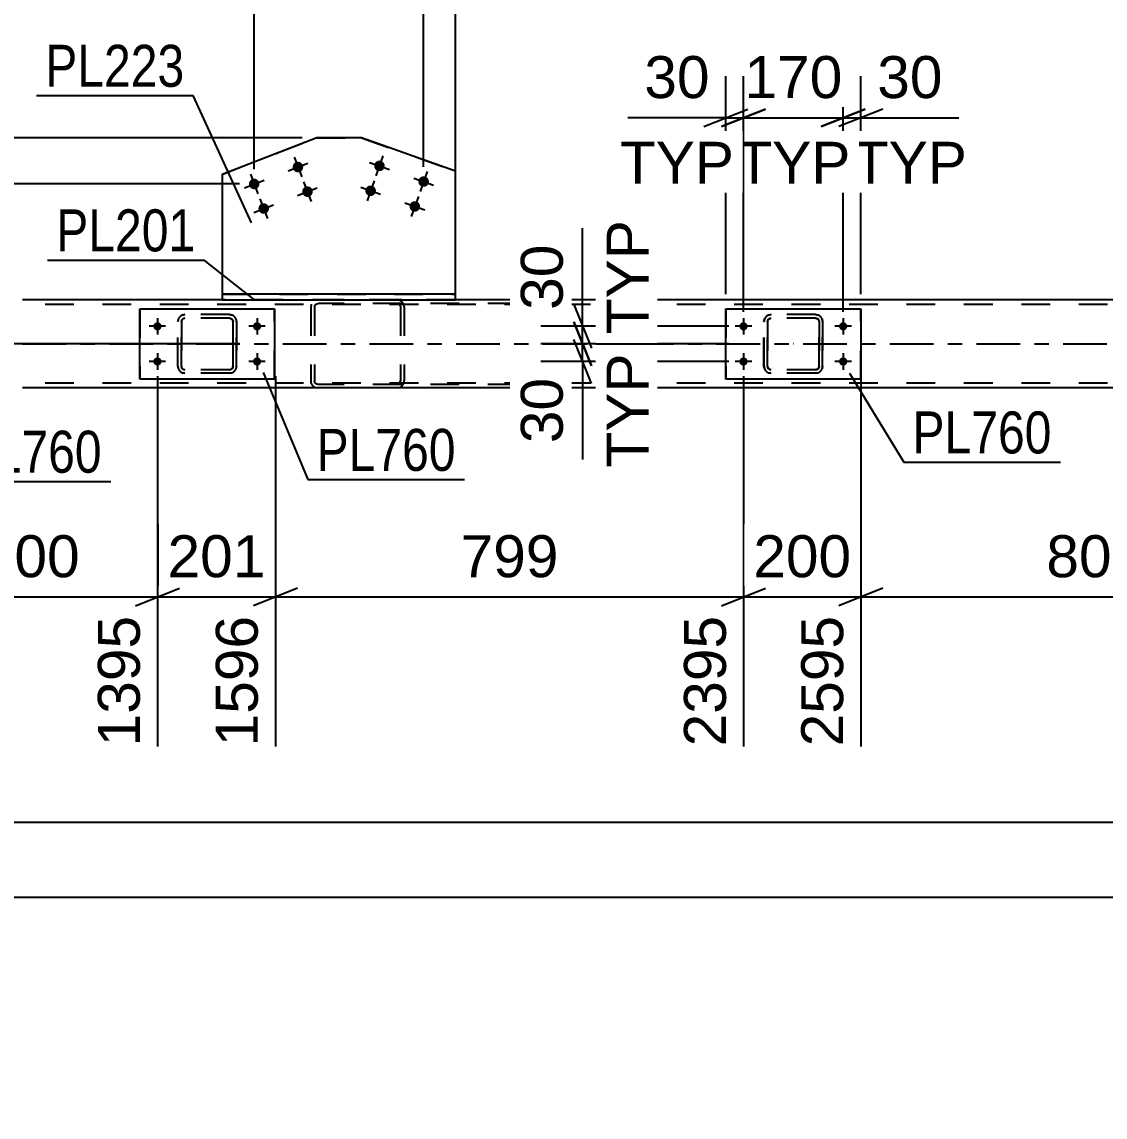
# Model space of a CAD drawing. Header units: millimetres. Extents: x -55 to 786, y -403 to 191.
# Drawn here: x 43.3 to 117.3, y 70.4 to 145.1 of the extents above; entities that cross this region are included whole.
import ezdxf

# ---------------------------------------------------------------- set-up
doc = ezdxf.new("R2010")
doc.units = ezdxf.units.MM
doc.linetypes.add('DXK_LINE_DOT2', pattern=[3.9198, 1.9599, -1.9599])
doc.linetypes.add('DXK_LINE_DOT3', pattern=[5.9187, 2.979, -0.9799, 0.9799, -0.9799])
doc.styles.add('Arial', font='ARIAL.TTF', dxfattribs={"height": 0.2})
doc.styles.add('Arial Narrow', font='ARIALN.TTF', dxfattribs={"height": 0.2})

# ---------------------------------------------------------------- blocks, each defined once
blk = doc.blocks.new('Bolt-318883748-1824 - 1706')
at = {"linetype": 'Continuous'}
for points in [[(52.313, 124.355), (52.32, 124.413), (52.338, 124.469), (52.367, 124.519), (52.406, 124.563), (52.453, 124.597), (52.507, 124.621), (52.564, 124.633), (52.623, 124.633), (52.68, 124.621), (52.733, 124.597), (52.781, 124.563), (52.82, 124.519), (52.849, 124.469), (52.867, 124.413), (52.873, 124.355), (52.867, 124.297), (52.849, 124.241), (52.82, 124.19), (52.781, 124.147), (52.733, 124.112), (52.68, 124.089), (52.623, 124.076), (52.564, 124.076), (52.507, 124.089), (52.453, 124.112), (52.406, 124.147), (52.367, 124.19), (52.338, 124.241), (52.32, 124.297)], [(59.113, 124.355), (59.12, 124.413), (59.138, 124.469), (59.167, 124.519), (59.206, 124.563), (59.253, 124.597), (59.307, 124.621), (59.364, 124.633), (59.423, 124.633), (59.48, 124.621), (59.533, 124.597), (59.581, 124.563), (59.62, 124.519), (59.649, 124.469), (59.667, 124.413), (59.673, 124.355), (59.667, 124.297), (59.649, 124.241), (59.62, 124.19), (59.581, 124.147), (59.533, 124.112), (59.48, 124.089), (59.423, 124.076), (59.364, 124.076), (59.307, 124.089), (59.253, 124.112), (59.206, 124.147), (59.167, 124.19), (59.138, 124.241), (59.12, 124.297)], [(52.313, 121.955), (52.32, 122.013), (52.338, 122.069), (52.367, 122.119), (52.406, 122.163), (52.453, 122.197), (52.507, 122.221), (52.564, 122.233), (52.623, 122.233), (52.68, 122.221), (52.733, 122.197), (52.781, 122.163), (52.82, 122.119), (52.849, 122.069), (52.867, 122.013), (52.873, 121.955), (52.867, 121.897), (52.849, 121.841), (52.82, 121.79), (52.781, 121.747), (52.733, 121.712), (52.68, 121.689), (52.623, 121.676), (52.564, 121.676), (52.507, 121.689), (52.453, 121.712), (52.406, 121.747), (52.367, 121.79), (52.338, 121.841), (52.32, 121.897)], [(59.113, 121.955), (59.12, 122.013), (59.138, 122.069), (59.167, 122.119), (59.206, 122.163), (59.253, 122.197), (59.307, 122.221), (59.364, 122.233), (59.423, 122.233), (59.48, 122.221), (59.533, 122.197), (59.581, 122.163), (59.62, 122.119), (59.649, 122.069), (59.667, 122.013), (59.673, 121.955), (59.667, 121.897), (59.649, 121.841), (59.62, 121.79), (59.581, 121.747), (59.533, 121.712), (59.48, 121.689), (59.423, 121.676), (59.364, 121.676), (59.307, 121.689), (59.253, 121.712), (59.206, 121.747), (59.167, 121.79), (59.138, 121.841), (59.12, 121.897)]]:
    blk.add_hatch(color=1, dxfattribs=at).paths.add_polyline_path(points)
at = {"color": 1, "linetype": 'Continuous'}
for p, q in [((52.593, 124.915), (52.593, 123.795)), ((59.393, 124.915), (59.393, 123.795)), ((53.153, 124.355), (52.033, 124.355)), ((59.953, 124.355), (58.833, 124.355)), ((53.153, 121.955), (52.033, 121.955)), ((52.593, 122.515), (52.593, 121.395)), ((59.953, 121.955), (58.833, 121.955)), ((59.393, 122.515), (59.393, 121.395))]:
    blk.add_line(p, q, dxfattribs=at)
blk = doc.blocks.new('Part-318883748-1776 - 1706')
at = {"color": 2, "linetype": 'Continuous'}
for p, q in [((63.47, 137.223), (57.012, 134.725)), ((66.516, 137.223), (63.47, 137.223)), ((63.47, 137.223), (63.47, 137.223)), ((72.925, 134.95), (66.516, 137.223)), ((66.516, 137.223), (66.516, 137.223)), ((57.012, 134.725), (57.012, 126.555)), ((72.925, 126.555), (72.925, 134.95))]:
    blk.add_line(p, q, dxfattribs=at)
at = {"color": 7, "linetype": 'DXK_LINE_DOT2'}
for p, q in [((57.012, 134.725), (63.47, 137.223)), ((63.47, 137.223), (66.516, 137.223)), ((66.516, 137.223), (72.925, 134.95)), ((57.012, 126.555), (72.925, 126.555)), ((57.012, 126.555), (57.012, 126.555)), ((72.925, 126.555), (57.012, 126.555)), ((57.012, 126.555), (57.012, 126.555)), ((72.925, 126.555), (72.925, 126.555)), ((72.925, 126.555), (72.925, 126.555))]:
    blk.add_line(p, q, dxfattribs=at)
blk = doc.blocks.new('Part-318883748-1791 - 1706')
at = {"color": 2, "linetype": 'Continuous'}
for p, q in [((57.012, 126.555), (57.012, 126.155)), ((72.925, 126.555), (57.012, 126.555)), ((72.925, 126.155), (72.925, 126.555)), ((57.012, 126.155), (72.925, 126.155))]:
    blk.add_line(p, q, dxfattribs=at)
blk = doc.blocks.new('Bolt-318883748-1823 - 1706')
at = {"linetype": 'Continuous'}
for points in [[(68.084, 135.181), (68.051, 135.114), (68.005, 135.054), (67.948, 135.005), (67.882, 134.969), (67.81, 134.948), (67.735, 134.942), (67.66, 134.952), (67.589, 134.977), (67.525, 135.016), (67.47, 135.068), (67.428, 135.13), (67.399, 135.2), (67.385, 135.274), (67.387, 135.349), (67.405, 135.422), (67.437, 135.49), (67.483, 135.55), (67.541, 135.599), (67.607, 135.634), (67.679, 135.656), (67.754, 135.662), (67.829, 135.652), (67.899, 135.627), (67.964, 135.587), (68.018, 135.535), (68.061, 135.473), (68.09, 135.404), (68.103, 135.33), (68.101, 135.255)], [(71.099, 134.112), (71.067, 134.044), (71.021, 133.984), (70.964, 133.935), (70.898, 133.899), (70.826, 133.878), (70.751, 133.872), (70.676, 133.882), (70.605, 133.907), (70.541, 133.946), (70.486, 133.998), (70.444, 134.06), (70.415, 134.13), (70.401, 134.204), (70.403, 134.279), (70.421, 134.352), (70.453, 134.42), (70.499, 134.48), (70.556, 134.529), (70.623, 134.565), (70.695, 134.586), (70.77, 134.592), (70.844, 134.582), (70.915, 134.557), (70.979, 134.517), (71.034, 134.466), (71.077, 134.404), (71.105, 134.334), (71.119, 134.26), (71.117, 134.185)], [(67.482, 133.485), (67.449, 133.417), (67.404, 133.357), (67.346, 133.309), (67.28, 133.273), (67.208, 133.251), (67.133, 133.245), (67.058, 133.255), (66.987, 133.281), (66.923, 133.32), (66.869, 133.372), (66.826, 133.434), (66.797, 133.503), (66.784, 133.577), (66.786, 133.653), (66.803, 133.726), (66.836, 133.794), (66.882, 133.853), (66.939, 133.902), (67.005, 133.938), (67.077, 133.959), (67.152, 133.965), (67.227, 133.955), (67.298, 133.93), (67.362, 133.891), (67.416, 133.839), (67.459, 133.777), (67.488, 133.707), (67.501, 133.633), (67.499, 133.558)], [(70.498, 132.415), (70.465, 132.347), (70.419, 132.288), (70.362, 132.239), (70.296, 132.203), (70.224, 132.182), (70.149, 132.176), (70.074, 132.186), (70.003, 132.211), (69.939, 132.25), (69.885, 132.302), (69.842, 132.364), (69.813, 132.433), (69.799, 132.507), (69.801, 132.583), (69.819, 132.656), (69.852, 132.724), (69.897, 132.783), (69.955, 132.832), (70.021, 132.868), (70.093, 132.89), (70.168, 132.895), (70.243, 132.886), (70.314, 132.86), (70.378, 132.821), (70.432, 132.769), (70.475, 132.707), (70.504, 132.638), (70.517, 132.564), (70.515, 132.488)]]:
    blk.add_hatch(color=1, dxfattribs=at).paths.add_polyline_path(points)
at = {"color": 1, "linetype": 'Continuous'}
for p, q in [((67.066, 135.542), (68.423, 135.061)), ((67.985, 135.98), (67.504, 134.623)), ((71.001, 134.911), (70.519, 133.553)), ((66.464, 133.846), (67.821, 133.365)), ((67.383, 134.284), (66.902, 132.927)), ((70.082, 134.473), (71.439, 133.991)), ((70.399, 133.214), (69.918, 131.857)), ((69.48, 132.776), (70.837, 132.295))]:
    blk.add_line(p, q, dxfattribs=at)
blk = doc.blocks.new('Bolt-318883748-1891 - 1706')
at = {"linetype": 'Continuous'}
for points in [[(92.313, 124.355), (92.319, 124.413), (92.337, 124.469), (92.366, 124.519), (92.405, 124.563), (92.453, 124.597), (92.506, 124.621), (92.563, 124.633), (92.622, 124.633), (92.679, 124.621), (92.733, 124.597), (92.78, 124.563), (92.819, 124.519), (92.848, 124.469), (92.866, 124.413), (92.873, 124.355), (92.866, 124.297), (92.848, 124.241), (92.819, 124.19), (92.78, 124.147), (92.733, 124.112), (92.679, 124.089), (92.622, 124.076), (92.563, 124.076), (92.506, 124.089), (92.453, 124.112), (92.405, 124.147), (92.366, 124.19), (92.337, 124.241), (92.319, 124.297)], [(99.113, 124.355), (99.119, 124.413), (99.137, 124.469), (99.166, 124.519), (99.205, 124.563), (99.253, 124.597), (99.306, 124.621), (99.363, 124.633), (99.422, 124.633), (99.479, 124.621), (99.533, 124.597), (99.58, 124.563), (99.619, 124.519), (99.648, 124.469), (99.666, 124.413), (99.673, 124.355), (99.666, 124.297), (99.648, 124.241), (99.619, 124.19), (99.58, 124.147), (99.533, 124.112), (99.479, 124.089), (99.422, 124.076), (99.363, 124.076), (99.306, 124.089), (99.253, 124.112), (99.205, 124.147), (99.166, 124.19), (99.137, 124.241), (99.119, 124.297)], [(92.313, 121.955), (92.319, 122.013), (92.337, 122.069), (92.366, 122.119), (92.405, 122.163), (92.453, 122.197), (92.506, 122.221), (92.563, 122.233), (92.622, 122.233), (92.679, 122.221), (92.733, 122.197), (92.78, 122.163), (92.819, 122.119), (92.848, 122.069), (92.866, 122.013), (92.873, 121.955), (92.866, 121.897), (92.848, 121.841), (92.819, 121.79), (92.78, 121.747), (92.733, 121.712), (92.679, 121.689), (92.622, 121.676), (92.563, 121.676), (92.506, 121.689), (92.453, 121.712), (92.405, 121.747), (92.366, 121.79), (92.337, 121.841), (92.319, 121.897)], [(99.113, 121.955), (99.119, 122.013), (99.137, 122.069), (99.166, 122.119), (99.205, 122.163), (99.253, 122.197), (99.306, 122.221), (99.363, 122.233), (99.422, 122.233), (99.479, 122.221), (99.533, 122.197), (99.58, 122.163), (99.619, 122.119), (99.648, 122.069), (99.666, 122.013), (99.673, 121.955), (99.666, 121.897), (99.648, 121.841), (99.619, 121.79), (99.58, 121.747), (99.533, 121.712), (99.479, 121.689), (99.422, 121.676), (99.363, 121.676), (99.306, 121.689), (99.253, 121.712), (99.205, 121.747), (99.166, 121.79), (99.137, 121.841), (99.119, 121.897)]]:
    blk.add_hatch(color=1, dxfattribs=at).paths.add_polyline_path(points)
at = {"color": 1, "linetype": 'Continuous'}
for p, q in [((92.593, 124.915), (92.593, 123.795)), ((99.393, 124.915), (99.393, 123.795)), ((93.153, 124.355), (92.033, 124.355)), ((99.953, 124.355), (98.833, 124.355)), ((93.153, 121.955), (92.033, 121.955)), ((92.593, 122.515), (92.593, 121.395)), ((99.953, 121.955), (98.833, 121.955)), ((99.393, 122.515), (99.393, 121.395))]:
    blk.add_line(p, q, dxfattribs=at)
blk = doc.blocks.new('Part-318883748-1917 - 1706')
at = {"color": 7, "linetype": 'DXK_LINE_DOT2'}
for p, q in [((63.087, 125.835), (63.053, 125.675)), ((63.053, 125.675), (63.053, 120.635)), ((63.092, 125.859), (63.087, 125.835)), ((63.308, 125.675), (63.328, 125.767)), ((63.308, 125.675), (63.308, 120.635)), ((63.328, 125.767), (63.383, 125.845)), ((63.564, 126.155), (63.368, 126.118)), ((63.383, 125.845), (63.466, 125.897)), ((63.466, 125.897), (63.564, 125.915)), ((77.103, 126.155), (63.564, 126.155)), ((77.103, 125.915), (63.564, 125.915)), ((69.123, 126.118), (68.927, 126.155)), ((68.927, 125.915), (69.025, 125.897)), ((69.025, 125.897), (69.108, 125.845)), ((69.108, 125.845), (69.163, 125.767)), ((69.163, 125.767), (69.183, 125.675)), ((69.183, 125.675), (69.183, 120.635)), ((69.404, 125.835), (69.399, 125.859)), ((69.438, 125.675), (69.404, 125.835)), ((69.438, 125.675), (69.438, 120.635)), ((63.053, 120.635), (63.071, 120.55)), ((63.071, 120.55), (63.092, 120.451)), ((63.322, 120.569), (63.308, 120.635)), ((63.328, 120.543), (63.322, 120.569)), ((63.383, 120.465), (63.328, 120.543)), ((63.466, 120.413), (63.383, 120.465)), ((63.564, 120.395), (63.466, 120.413)), ((77.103, 120.395), (63.564, 120.395)), ((69.025, 120.413), (68.927, 120.395)), ((69.108, 120.465), (69.025, 120.413)), ((69.163, 120.543), (69.108, 120.465)), ((69.163, 120.543), (69.169, 120.569)), ((69.169, 120.569), (69.183, 120.635)), ((69.399, 120.451), (69.42, 120.55)), ((69.42, 120.55), (69.438, 120.635)), ((63.368, 120.191), (63.564, 120.155)), ((77.103, 120.155), (63.564, 120.155)), ((68.927, 120.155), (69.123, 120.191))]:
    blk.add_line(p, q, dxfattribs=at)
for centre, start, end in [((68.947, 125.654), 24.31956, 69.24132), ((63.544, 120.656), 204.31956, 249.24132), ((68.947, 120.656), 290.75868, 335.68044)]:
    blk.add_arc(centre, 0.496, start, end, dxfattribs=at)
blk = doc.blocks.new('Bolt-318883748-1945 - 1706')
at = {"linetype": 'Continuous'}
for points in [[(62.293, 134.881), (62.219, 134.865), (62.144, 134.865), (62.07, 134.881), (62.001, 134.911), (61.94, 134.955), (61.89, 135.011), (61.852, 135.076), (61.829, 135.148), (61.821, 135.223), (61.828, 135.297), (61.852, 135.369), (61.889, 135.434), (61.939, 135.49), (62, 135.535), (62.069, 135.565), (62.142, 135.581), (62.218, 135.581), (62.291, 135.566), (62.36, 135.536), (62.421, 135.491), (62.472, 135.436), (62.509, 135.37), (62.533, 135.299), (62.541, 135.224), (62.533, 135.149), (62.51, 135.078), (62.472, 135.012), (62.422, 134.956), (62.361, 134.912)], [(59.308, 133.727), (59.235, 133.711), (59.159, 133.711), (59.086, 133.726), (59.017, 133.757), (58.956, 133.801), (58.905, 133.857), (58.868, 133.922), (58.844, 133.993), (58.836, 134.068), (58.844, 134.143), (58.867, 134.215), (58.905, 134.28), (58.955, 134.336), (59.016, 134.38), (59.084, 134.411), (59.158, 134.427), (59.233, 134.427), (59.307, 134.412), (59.376, 134.381), (59.437, 134.337), (59.487, 134.281), (59.525, 134.216), (59.548, 134.145), (59.556, 134.07), (59.549, 133.995), (59.525, 133.923), (59.488, 133.858), (59.438, 133.802), (59.377, 133.758)], [(62.942, 133.202), (62.869, 133.187), (62.793, 133.186), (62.72, 133.202), (62.651, 133.232), (62.59, 133.277), (62.539, 133.332), (62.502, 133.397), (62.478, 133.469), (62.47, 133.544), (62.478, 133.619), (62.501, 133.69), (62.538, 133.756), (62.589, 133.812), (62.649, 133.856), (62.718, 133.887), (62.792, 133.903), (62.867, 133.903), (62.941, 133.887), (63.009, 133.857), (63.07, 133.813), (63.121, 133.757), (63.159, 133.692), (63.182, 133.62), (63.19, 133.545), (63.182, 133.47), (63.159, 133.399), (63.122, 133.334), (63.072, 133.278), (63.011, 133.233)], [(59.958, 132.048), (59.884, 132.032), (59.809, 132.032), (59.735, 132.048), (59.666, 132.078), (59.605, 132.122), (59.555, 132.178), (59.517, 132.243), (59.494, 132.315), (59.486, 132.389), (59.493, 132.464), (59.516, 132.536), (59.554, 132.601), (59.604, 132.657), (59.665, 132.702), (59.734, 132.732), (59.807, 132.748), (59.882, 132.748), (59.956, 132.733), (60.025, 132.702), (60.086, 132.658), (60.136, 132.602), (60.174, 132.537), (60.198, 132.466), (60.206, 132.391), (60.198, 132.316), (60.175, 132.244), (60.137, 132.179), (60.087, 132.123), (60.026, 132.079)]]:
    blk.add_hatch(color=1, dxfattribs=at).paths.add_polyline_path(points)
at = {"color": 1, "linetype": 'Continuous'}
for p, q in [((61.509, 134.964), (62.852, 135.483)), ((61.921, 135.895), (62.441, 134.552)), ((58.937, 134.74), (59.456, 133.397)), ((58.525, 133.809), (59.868, 134.329)), ((62.159, 133.285), (63.502, 133.804)), ((62.57, 134.216), (63.09, 132.873)), ((59.586, 133.062), (60.105, 131.719)), ((59.174, 132.13), (60.517, 132.65))]:
    blk.add_line(p, q, dxfattribs=at)
blk = doc.blocks.new('Part-318883748-1966 - 1706')
at = {"color": 2, "linetype": 'Continuous'}
for p, q in [((91.393, 125.555), (91.392, 125.555)), ((91.393, 120.755), (91.393, 125.555)), ((91.393, 125.555), (100.593, 125.555)), ((100.593, 125.555), (100.593, 120.755)), ((91.392, 120.755), (91.393, 120.755)), ((100.593, 120.755), (91.393, 120.755))]:
    blk.add_line(p, q, dxfattribs=at)
at = {"color": 7, "linetype": 'DXK_LINE_DOT2'}
for p, q in [((91.392, 125.555), (91.392, 120.755)), ((91.393, 125.555), (91.392, 125.555)), ((100.592, 120.755), (100.592, 125.555)), ((91.393, 120.755), (91.392, 120.755))]:
    blk.add_line(p, q, dxfattribs=at)
blk = doc.blocks.new('Part-318883748-1967 - 1706')
at = {"color": 7, "linetype": 'DXK_LINE_DOT2'}
for p, q in [((93.987, 124.675), (94.024, 124.859)), ((94.029, 124.859), (93.992, 124.675)), ((94.298, 124.845), (94.245, 124.767)), ((94.251, 124.767), (94.303, 124.845)), ((94.284, 125.118), (94.467, 125.155)), ((94.284, 125.118), (94.289, 125.118)), ((94.472, 125.155), (94.289, 125.118)), ((94.375, 124.897), (94.298, 124.845)), ((94.303, 124.845), (94.381, 124.897)), ((94.467, 124.915), (94.375, 124.897)), ((94.381, 124.897), (94.472, 124.915)), ((97.512, 125.155), (94.467, 125.155)), ((97.512, 124.915), (94.467, 124.915)), ((97.507, 125.155), (97.691, 125.118)), ((97.599, 124.897), (97.507, 124.915)), ((97.696, 125.118), (97.512, 125.155)), ((97.512, 124.915), (97.604, 124.897)), ((97.599, 124.897), (97.604, 124.897)), ((97.677, 124.845), (97.599, 124.897)), ((97.604, 124.897), (97.682, 124.845)), ((97.729, 124.767), (97.677, 124.845)), ((97.682, 124.845), (97.734, 124.767)), ((97.951, 124.859), (97.987, 124.675)), ((97.992, 124.675), (97.956, 124.859)), ((93.987, 124.675), (93.992, 124.675)), ((93.987, 121.635), (93.987, 124.675)), ((93.992, 121.635), (93.992, 124.675)), ((94.245, 124.767), (94.227, 124.675)), ((94.232, 124.675), (94.227, 124.675)), ((94.227, 124.675), (94.227, 121.635)), ((94.232, 124.675), (94.251, 124.767)), ((94.232, 121.635), (94.232, 124.675)), ((97.747, 124.675), (97.729, 124.767)), ((97.734, 124.767), (97.752, 124.675)), ((97.752, 124.675), (97.747, 124.675)), ((97.747, 124.675), (97.747, 121.635)), ((97.752, 121.635), (97.752, 124.675)), ((97.992, 124.675), (97.987, 124.675)), ((97.987, 124.675), (97.987, 121.635)), ((97.992, 121.635), (97.992, 124.675)), ((93.992, 121.635), (93.987, 121.635)), ((94.024, 121.451), (93.987, 121.635)), ((93.992, 121.635), (94.029, 121.451)), ((94.227, 121.635), (94.232, 121.635)), ((94.227, 121.635), (94.245, 121.543)), ((94.251, 121.543), (94.232, 121.635)), ((94.245, 121.543), (94.298, 121.465)), ((94.303, 121.465), (94.251, 121.543)), ((94.284, 121.191), (94.289, 121.191)), ((94.467, 121.155), (94.284, 121.191)), ((94.289, 121.191), (94.472, 121.155)), ((94.298, 121.465), (94.375, 121.413)), ((94.381, 121.413), (94.303, 121.465)), ((94.375, 121.413), (94.467, 121.395)), ((94.472, 121.395), (94.381, 121.413)), ((97.512, 121.395), (94.467, 121.395)), ((97.512, 121.155), (94.467, 121.155)), ((97.507, 121.395), (97.599, 121.413)), ((97.691, 121.191), (97.507, 121.155)), ((97.604, 121.413), (97.512, 121.395)), ((97.512, 121.155), (97.696, 121.191)), ((97.599, 121.413), (97.677, 121.465)), ((97.599, 121.413), (97.604, 121.413)), ((97.682, 121.465), (97.604, 121.413)), ((97.677, 121.465), (97.729, 121.543)), ((97.734, 121.543), (97.682, 121.465)), ((97.729, 121.543), (97.747, 121.635)), ((97.752, 121.635), (97.734, 121.543)), ((97.747, 121.635), (97.752, 121.635)), ((97.987, 121.635), (97.951, 121.451)), ((97.956, 121.451), (97.992, 121.635)), ((97.987, 121.635), (97.992, 121.635))]:
    blk.add_line(p, q, dxfattribs=at)
at = {"color": 7, "linetype": 'DXK_LINE_DOT3'}
blk.add_line((95.996, 123.155), (95.984, 123.155), dxfattribs=at)
at = {"color": 7, "linetype": 'DXK_LINE_DOT2'}
for centre, start, end in [((94.467, 124.675), 112.5, 157.5), ((94.472, 124.675), 112.5, 157.5), ((97.507, 124.675), 22.5, 67.5), ((97.512, 124.675), 22.5, 67.5), ((94.467, 121.635), 202.5, 247.5), ((94.472, 121.635), 202.5, 247.5), ((97.507, 121.635), 292.5, 337.5), ((97.512, 121.635), 292.5, 337.5)]:
    blk.add_arc(centre, 0.48, start, end, dxfattribs=at)
blk = doc.blocks.new('Part-318883748-1978 - 1706')
at = {"color": 2, "linetype": 'Continuous'}
for p, q in [((51.393, 120.755), (51.393, 125.555)), ((51.393, 125.555), (51.393, 125.555)), ((51.393, 125.555), (60.593, 125.555)), ((60.593, 125.555), (60.593, 120.755)), ((51.393, 120.755), (51.393, 120.755)), ((60.593, 120.755), (51.393, 120.755))]:
    blk.add_line(p, q, dxfattribs=at)
at = {"color": 7, "linetype": 'DXK_LINE_DOT2'}
for p, q in [((51.393, 125.555), (51.393, 120.755)), ((51.393, 125.555), (51.393, 125.555)), ((60.593, 120.755), (60.593, 125.555)), ((51.393, 120.755), (51.393, 120.755))]:
    blk.add_line(p, q, dxfattribs=at)
blk = doc.blocks.new('Part-318883748-1979 - 1706')
at = {"color": 7, "linetype": 'DXK_LINE_DOT2'}
for p, q in [((53.988, 124.675), (54.025, 124.859)), ((54.03, 124.859), (53.993, 124.675)), ((54.298, 124.845), (54.246, 124.767)), ((54.251, 124.767), (54.304, 124.845)), ((54.284, 125.118), (54.468, 125.155)), ((54.284, 125.118), (54.29, 125.118)), ((54.473, 125.155), (54.29, 125.118)), ((54.376, 124.897), (54.298, 124.845)), ((54.304, 124.845), (54.381, 124.897)), ((54.468, 124.915), (54.376, 124.897)), ((54.381, 124.897), (54.473, 124.915)), ((57.513, 125.155), (54.468, 125.155)), ((57.513, 124.915), (54.468, 124.915)), ((57.508, 125.155), (57.692, 125.118)), ((57.6, 124.897), (57.508, 124.915)), ((57.697, 125.118), (57.513, 125.155)), ((57.513, 124.915), (57.605, 124.897)), ((57.6, 124.897), (57.605, 124.897)), ((57.678, 124.845), (57.6, 124.897)), ((57.605, 124.897), (57.683, 124.845)), ((57.73, 124.767), (57.678, 124.845)), ((57.683, 124.845), (57.735, 124.767)), ((57.952, 124.859), (57.988, 124.675)), ((57.993, 124.675), (57.957, 124.859)), ((53.988, 124.675), (53.993, 124.675)), ((53.988, 121.635), (53.988, 124.675)), ((53.993, 121.635), (53.993, 124.675)), ((54.246, 124.767), (54.228, 124.675)), ((54.233, 124.675), (54.228, 124.675)), ((54.228, 124.675), (54.228, 121.635)), ((54.233, 124.675), (54.251, 124.767)), ((54.233, 121.635), (54.233, 124.675)), ((57.748, 124.675), (57.73, 124.767)), ((57.735, 124.767), (57.753, 124.675)), ((57.753, 124.675), (57.748, 124.675)), ((57.748, 124.675), (57.748, 121.635)), ((57.753, 121.635), (57.753, 124.675)), ((57.993, 124.675), (57.988, 124.675)), ((57.988, 124.675), (57.988, 121.635)), ((57.993, 121.635), (57.993, 124.675)), ((53.993, 121.635), (53.988, 121.635)), ((54.025, 121.451), (53.988, 121.635)), ((53.993, 121.635), (54.03, 121.451)), ((54.228, 121.635), (54.233, 121.635)), ((54.228, 121.635), (54.246, 121.543)), ((54.251, 121.543), (54.233, 121.635)), ((54.246, 121.543), (54.298, 121.465)), ((54.304, 121.465), (54.251, 121.543)), ((54.284, 121.191), (54.29, 121.191)), ((54.468, 121.155), (54.284, 121.191)), ((54.29, 121.191), (54.473, 121.155)), ((54.298, 121.465), (54.376, 121.413)), ((54.381, 121.413), (54.304, 121.465)), ((54.376, 121.413), (54.468, 121.395)), ((54.473, 121.395), (54.381, 121.413)), ((57.513, 121.395), (54.468, 121.395)), ((57.513, 121.155), (54.468, 121.155)), ((57.508, 121.395), (57.6, 121.413)), ((57.692, 121.191), (57.508, 121.155)), ((57.605, 121.413), (57.513, 121.395)), ((57.513, 121.155), (57.697, 121.191)), ((57.6, 121.413), (57.678, 121.465)), ((57.6, 121.413), (57.605, 121.413)), ((57.683, 121.465), (57.605, 121.413)), ((57.678, 121.465), (57.73, 121.543)), ((57.735, 121.543), (57.683, 121.465)), ((57.73, 121.543), (57.748, 121.635)), ((57.753, 121.635), (57.735, 121.543)), ((57.748, 121.635), (57.753, 121.635)), ((57.988, 121.635), (57.952, 121.451)), ((57.957, 121.451), (57.993, 121.635)), ((57.988, 121.635), (57.993, 121.635))]:
    blk.add_line(p, q, dxfattribs=at)
at = {"color": 7, "linetype": 'DXK_LINE_DOT3'}
blk.add_line((55.997, 123.155), (55.985, 123.155), dxfattribs=at)
at = {"color": 7, "linetype": 'DXK_LINE_DOT2'}
for centre, start, end in [((54.468, 124.675), 112.5, 157.5), ((54.473, 124.675), 112.5, 157.5), ((57.508, 124.675), 22.5, 67.5), ((57.513, 124.675), 22.5, 67.5), ((54.468, 121.635), 202.5, 247.5), ((54.473, 121.635), 202.5, 247.5), ((57.508, 121.635), 292.5, 337.5), ((57.513, 121.635), 292.5, 337.5)]:
    blk.add_arc(centre, 0.48, start, end, dxfattribs=at)
blk = doc.blocks.new('Part-318883748-1995 - 1706')
at = {"color": 2, "linetype": 'Continuous'}
for p, q in [((57.012, 126.155), (43.393, 126.155)), ((142.34, 126.155), (72.925, 126.155)), ((697.487, 120.155), (43.393, 120.155))]:
    blk.add_line(p, q, dxfattribs=at)
at = {"color": 7, "linetype": 'DXK_LINE_DOT2'}
for p, q in [((701.487, 125.835), (43.393, 125.835)), ((72.925, 126.155), (57.012, 126.155)), ((701.487, 120.475), (43.393, 120.475))]:
    blk.add_line(p, q, dxfattribs=at)
at = {"color": 7, "linetype": 'DXK_LINE_DOT3'}
blk.add_line((43.393, 123.155), (701.487, 123.155), dxfattribs=at)
blk = doc.blocks.new('StraightDimension-318883748-10414 - 3033')
at = {"color": 7, "linetype": 'Continuous'}
for p, q in [((17.366, 18.239), (17.366, 71.423)), ((53.993, 17.618), (53.993, 69.146)), ((18.866, 59.552), (15.866, 58.352)), ((52.493, 58.352), (55.493, 59.552)), ((17.366, 58.952), (53.993, 58.952))]:
    blk.add_line(p, q, dxfattribs=at)
at = {"color": 0}
blk.add_wipeout([(40.727, 59.702), (40.727, 63.902), (30.632, 63.902), (30.632, 59.702)], dxfattribs=at)
at = {"color": 3, "style": 'Arial'}
blk.add_text('1000', height=2.8652, dxfattribs=at).set_placement((31.232, 60.302))
at = {"color": 0, "linetype": 'Continuous'}
blk.add_wipeout([(53.393, 69.746), (49.193, 69.746), (49.193, 59.652), (53.393, 59.652)], dxfattribs=at)
at = {"color": 3, "linetype": 'Continuous', "style": 'Arial'}
blk.add_text('1430', height=2.8652, rotation=90.00021, dxfattribs=at).set_placement((52.793, 60.252))
blk = doc.blocks.new('StraightDimension-318883748-9697 - 1706')
at = {"color": 7, "linetype": 'Continuous'}
for p, q in [((60.642, 120.955), (60.642, 95.691)), ((92.593, 120.955), (92.593, 95.691)), ((62.142, 106.486), (59.142, 105.286)), ((91.093, 105.286), (94.093, 106.486)), ((60.642, 105.886), (92.593, 105.886))]:
    blk.add_line(p, q, dxfattribs=at)
at = {"color": 0}
blk.add_wipeout([(80.553, 106.636), (80.553, 110.836), (72.682, 110.836), (72.682, 106.636)], dxfattribs=at)
at = {"color": 3, "style": 'Arial'}
blk.add_text('799', height=2.8652, dxfattribs=at).set_placement((73.282, 107.236))
at = {"color": 0, "linetype": 'Continuous'}
blk.add_wipeout([(91.993, 105.186), (87.793, 105.186), (87.793, 95.091), (91.993, 95.091)], dxfattribs=at)
at = {"color": 3, "linetype": 'Continuous', "style": 'Arial'}
blk.add_text('2395', height=2.8652, rotation=90.00021, dxfattribs=at).set_placement((91.393, 95.691))
blk = doc.blocks.new('StraightDimension-318883748-2765 - 1706')
at = {"color": 7, "linetype": 'Continuous'}
for p, q in [((41.458, 135.569), (42.658, 132.569)), ((58.196, 134.069), (39.208, 134.069)), ((42.058, 123.155), (42.058, 134.069)), ((42.658, 121.655), (41.458, 124.655)), ((58.183, 123.155), (39.208, 123.155))]:
    blk.add_line(p, q, dxfattribs=at)
at = {"color": 0}
blk.add_wipeout([(41.307, 132.547), (37.107, 132.547), (37.108, 124.676), (41.308, 124.676)], dxfattribs=at)
at = {"color": 3, "style": 'Arial'}
blk.add_text('273', height=2.8652, rotation=90.00021, dxfattribs=at).set_placement((40.708, 125.276))
blk = doc.blocks.new('StraightDimension-318883748-2755 - 1706')
at = {"color": 7, "linetype": 'Continuous'}
for p, q in [((42.058, 137.223), (42.058, 143.92)), ((42.058, 137.223), (42.058, 143.92)), ((41.458, 138.723), (42.658, 135.723)), ((62.47, 137.223), (39.208, 137.223)), ((42.058, 134.069), (42.058, 137.223)), ((42.658, 132.569), (41.458, 135.569)), ((58.196, 134.069), (39.208, 134.069))]:
    blk.add_line(p, q, dxfattribs=at)
at = {"color": 0}
blk.add_wipeout([(41.308, 143.395), (37.108, 143.395), (37.108, 137.748), (41.308, 137.748)], dxfattribs=at)
at = {"color": 3, "style": 'Arial'}
blk.add_text('79', height=2.8652, rotation=90.00021, dxfattribs=at).set_placement((40.708, 138.348))
blk = doc.blocks.new('StraightDimension-318883748-2809 - 1706')
at = {"color": 7, "linetype": 'Continuous'}
for p, q in [((72.925, 128.456), (72.925, 175.849)), ((144.505, 135.615), (144.505, 161.149)), ((74.425, 151.555), (71.425, 150.355)), ((143.005, 150.355), (146.005, 151.555)), ((72.925, 150.955), (144.505, 150.955))]:
    blk.add_line(p, q, dxfattribs=at)
at = {"color": 0}
blk.add_wipeout([(113.762, 151.705), (113.762, 155.905), (103.667, 155.905), (103.667, 151.705)], dxfattribs=at)
at = {"color": 3, "style": 'Arial'}
blk.add_text('1790', height=2.8652, dxfattribs=at).set_placement((104.267, 152.305))
at = {"color": 0, "linetype": 'Continuous'}
blk.add_wipeout([(143.905, 161.749), (139.705, 161.749), (139.705, 151.655), (143.905, 151.655)], dxfattribs=at)
at = {"color": 3, "linetype": 'Continuous', "style": 'Arial'}
blk.add_text('3693', height=2.8652, rotation=90.00021, dxfattribs=at).set_placement((143.305, 152.255))
blk = doc.blocks.new('StraightDimension-318883748-2783 - 1706')
at = {"color": 7, "linetype": 'Continuous'}
for p, q in [((59.196, 135.069), (59.196, 161.149)), ((11.487, 127.155), (11.487, 154.478)), ((12.987, 151.555), (9.987, 150.355)), ((57.696, 150.355), (60.696, 151.555)), ((11.487, 150.955), (59.196, 150.955))]:
    blk.add_line(p, q, dxfattribs=at)
at = {"color": 0}
blk.add_wipeout([(40.389, 151.705), (40.389, 155.905), (30.294, 155.905), (30.294, 151.705)], dxfattribs=at)
at = {"color": 3, "style": 'Arial'}
blk.add_text('1560', height=2.8652, dxfattribs=at).set_placement((30.894, 152.305))
at = {"color": 0, "linetype": 'Continuous'}
for points in [[(58.596, 161.749), (54.396, 161.749), (54.396, 151.655), (58.596, 151.655)], [(10.887, 155.078), (6.687, 155.078), (6.687, 151.655), (10.887, 151.655)]]:
    blk.add_wipeout(points, dxfattribs=at)
at = {"color": 3, "linetype": 'Continuous', "style": 'Arial'}
for s, height, p in [('1560', 2.8652, (57.996, 152.255)), ('0', 2.865, (10.287, 152.255))]:
    blk.add_text(s, height=height, rotation=90.00021, dxfattribs=at).set_placement(p)
blk = doc.blocks.new('StraightDimension-318883748-2467 - 1706')
at = {"color": 7, "linetype": 'Continuous'}
for p, q in [((81.008, 124.655), (82.208, 121.655)), ((82.208, 120.455), (81.008, 123.455)), ((91.593, 123.155), (78.758, 123.155)), ((81.608, 121.955), (81.608, 123.155)), ((91.593, 121.955), (78.758, 121.955)), ((81.608, 121.955), (81.608, 115.258)), ((81.608, 121.955), (81.608, 115.258))]:
    blk.add_line(p, q, dxfattribs=at)
at = {"color": 0, "linetype": 'Continuous'}
blk.add_wipeout([(86.708, 123.094), (82.508, 123.094), (82.508, 114.119), (86.708, 114.119)], dxfattribs=at)
at = {"color": 0}
blk.add_wipeout([(80.858, 121.43), (76.658, 121.43), (76.658, 115.783), (80.858, 115.783)], dxfattribs=at)
at = {"color": 3, "linetype": 'Continuous', "style": 'Arial'}
blk.add_text('TYP', height=2.8652, rotation=90.00021, dxfattribs=at).set_placement((86.108, 114.719))
at = {"color": 3, "style": 'Arial'}
blk.add_text('30', height=2.8652, rotation=90.00021, dxfattribs=at).set_placement((80.258, 116.383))
blk = doc.blocks.new('StraightDimension-318883748-2477 - 1706')
at = {"color": 7, "linetype": 'Continuous'}
for p, q in [((81.608, 124.355), (81.608, 131.052)), ((81.608, 124.355), (81.608, 131.052)), ((81.008, 125.855), (82.208, 122.855)), ((91.593, 124.355), (78.758, 124.355)), ((82.208, 121.655), (81.008, 124.655)), ((81.608, 123.155), (81.608, 124.355)), ((91.593, 123.155), (78.758, 123.155))]:
    blk.add_line(p, q, dxfattribs=at)
at = {"color": 0, "linetype": 'Continuous'}
blk.add_wipeout([(86.708, 132.191), (82.508, 132.191), (82.508, 123.216), (86.708, 123.216)], dxfattribs=at)
at = {"color": 0}
blk.add_wipeout([(80.858, 130.527), (76.658, 130.527), (76.658, 124.88), (80.858, 124.88)], dxfattribs=at)
at = {"color": 3, "linetype": 'Continuous', "style": 'Arial'}
blk.add_text('TYP', height=2.8652, rotation=90.00021, dxfattribs=at).set_placement((86.108, 123.816))
at = {"color": 3, "style": 'Arial'}
blk.add_text('30', height=2.8652, rotation=90.00021, dxfattribs=at).set_placement((80.258, 125.48))
blk = doc.blocks.new('StraightDimension-318883748-2591 - 1706')
at = {"color": 7, "linetype": 'Continuous'}
blk.add_line((10.687, 85.405), (702.287, 85.405), dxfattribs=at)
blk = doc.blocks.new('StraightDimension-318883748-2645 - 1706')
at = {"color": 7, "linetype": 'Continuous'}
blk.add_line((11.487, 90.511), (701.487, 90.511), dxfattribs=at)
blk = doc.blocks.new('StraightDimension-318883748-2791 - 1706')
at = {"color": 7, "linetype": 'Continuous'}
for p, q in [((70.76, 135.232), (70.76, 165.649)), ((59.196, 135.069), (59.196, 161.149)), ((57.696, 150.355), (60.696, 151.555)), ((72.26, 151.555), (69.26, 150.355)), ((59.196, 150.955), (70.76, 150.955))]:
    blk.add_line(p, q, dxfattribs=at)
at = {"color": 0}
blk.add_wipeout([(68.914, 151.705), (68.914, 155.905), (61.043, 155.905), (61.043, 151.705)], dxfattribs=at)
at = {"color": 3, "style": 'Arial'}
blk.add_text('289', height=2.8652, dxfattribs=at).set_placement((61.643, 152.305))
at = {"color": 0, "linetype": 'Continuous'}
blk.add_wipeout([(70.16, 166.249), (65.96, 166.249), (65.96, 156.155), (70.16, 156.155)], dxfattribs=at)
at = {"color": 3, "linetype": 'Continuous', "style": 'Arial'}
blk.add_text('1849', height=2.8652, rotation=90.00021, dxfattribs=at).set_placement((69.56, 156.755))
blk = doc.blocks.new('StraightDimension-318883748-2800 - 1706')
at = {"color": 7, "linetype": 'Continuous'}
for p, q in [((72.925, 128.456), (72.925, 175.849)), ((70.76, 135.232), (70.76, 165.649)), ((69.26, 150.355), (72.26, 151.555)), ((74.425, 151.555), (71.425, 150.355)), ((70.76, 150.955), (72.925, 150.955))]:
    blk.add_line(p, q, dxfattribs=at)
at = {"color": 0, "linetype": 'Continuous'}
blk.add_wipeout([(72.325, 176.449), (68.125, 176.449), (68.125, 166.355), (72.325, 166.355)], dxfattribs=at)
at = {"color": 3, "linetype": 'Continuous', "style": 'Arial'}
blk.add_text('1903', height=2.8652, rotation=90.00021, dxfattribs=at).set_placement((71.725, 166.955))
at = {"color": 0}
blk.add_wipeout([(74.666, 151.705), (74.666, 155.905), (69.019, 155.905), (69.019, 151.705)], dxfattribs=at)
at = {"color": 3, "style": 'Arial'}
blk.add_text('54', height=2.8652, dxfattribs=at).set_placement((69.619, 152.305))
blk = doc.blocks.new('StraightDimension-318883748-6682 - 1706')
at = {"color": 7, "linetype": 'Continuous'}
for p, q in [((99.392, 125.355), (99.392, 141.43)), ((100.592, 126.555), (100.592, 141.43)), ((97.892, 137.98), (100.892, 139.18)), ((102.092, 139.18), (99.092, 137.98)), ((99.392, 138.58), (100.592, 138.58)), ((100.592, 138.58), (107.29, 138.58)), ((100.592, 138.58), (107.29, 138.58))]:
    blk.add_line(p, q, dxfattribs=at)
at = {"color": 0}
blk.add_wipeout([(106.765, 139.33), (106.765, 143.53), (101.117, 143.53), (101.117, 139.33)], dxfattribs=at)
at = {"color": 0, "linetype": 'Continuous'}
blk.add_wipeout([(108.429, 133.48), (108.429, 137.68), (99.453, 137.68), (99.453, 133.48)], dxfattribs=at)
at = {"color": 3, "style": 'Arial'}
blk.add_text('30', height=2.8652, dxfattribs=at).set_placement((101.717, 139.93))
at = {"color": 3, "linetype": 'Continuous', "style": 'Arial'}
blk.add_text('TYP', height=2.8652, dxfattribs=at).set_placement((100.053, 134.08))
blk = doc.blocks.new('StraightDimension-318883748-6683 - 1706')
at = {"color": 7, "linetype": 'Continuous'}
for p, q in [((92.592, 125.355), (92.592, 141.43)), ((99.392, 125.355), (99.392, 141.43)), ((91.092, 137.98), (94.092, 139.18)), ((100.892, 139.18), (97.892, 137.98)), ((92.592, 138.58), (99.392, 138.58))]:
    blk.add_line(p, q, dxfattribs=at)
at = {"color": 0}
blk.add_wipeout([(99.928, 139.33), (99.928, 143.53), (92.057, 143.53), (92.057, 139.33)], dxfattribs=at)
at = {"color": 0, "linetype": 'Continuous'}
blk.add_wipeout([(100.48, 133.48), (100.48, 137.68), (91.504, 137.68), (91.504, 133.48)], dxfattribs=at)
at = {"color": 3, "style": 'Arial'}
blk.add_text('170', height=2.8652, dxfattribs=at).set_placement((92.657, 139.93))
at = {"color": 3, "linetype": 'Continuous', "style": 'Arial'}
blk.add_text('TYP', height=2.8652, dxfattribs=at).set_placement((92.104, 134.08))
blk = doc.blocks.new('StraightDimension-318883748-6684 - 1706')
at = {"color": 7, "linetype": 'Continuous'}
for p, q in [((91.392, 126.555), (91.392, 141.43)), ((92.592, 125.355), (92.592, 141.43)), ((89.892, 137.98), (92.892, 139.18)), ((94.092, 139.18), (91.092, 137.98)), ((91.392, 138.58), (84.695, 138.58)), ((91.392, 138.58), (84.695, 138.58)), ((91.392, 138.58), (92.592, 138.58))]:
    blk.add_line(p, q, dxfattribs=at)
at = {"color": 0}
blk.add_wipeout([(90.867, 139.33), (90.867, 143.53), (85.22, 143.53), (85.22, 139.33)], dxfattribs=at)
at = {"color": 0, "linetype": 'Continuous'}
blk.add_wipeout([(92.531, 133.48), (92.531, 137.68), (83.556, 137.68), (83.556, 133.48)], dxfattribs=at)
at = {"color": 3, "style": 'Arial'}
blk.add_text('30', height=2.8652, dxfattribs=at).set_placement((85.82, 139.93))
at = {"color": 3, "linetype": 'Continuous', "style": 'Arial'}
blk.add_text('TYP', height=2.8652, dxfattribs=at).set_placement((84.156, 134.08))
blk = doc.blocks.new('StraightDimension-318883748-9695 - 1706')
at = {"color": 7, "linetype": 'Continuous'}
for p, q in [((100.592, 120.955), (100.592, 95.691)), ((132.592, 120.955), (132.592, 95.691)), ((102.092, 106.486), (99.092, 105.286)), ((131.092, 105.286), (134.092, 106.486)), ((100.592, 105.886), (132.592, 105.886))]:
    blk.add_line(p, q, dxfattribs=at)
at = {"color": 0}
blk.add_wipeout([(120.528, 106.636), (120.528, 110.836), (112.657, 110.836), (112.657, 106.636)], dxfattribs=at)
at = {"color": 3, "style": 'Arial'}
blk.add_text('800', height=2.8652, dxfattribs=at).set_placement((113.257, 107.236))
at = {"color": 0, "linetype": 'Continuous'}
blk.add_wipeout([(131.992, 105.186), (127.792, 105.186), (127.792, 95.091), (131.992, 95.091)], dxfattribs=at)
at = {"color": 3, "linetype": 'Continuous', "style": 'Arial'}
blk.add_text('3395', height=2.8652, rotation=90.00021, dxfattribs=at).set_placement((131.392, 95.691))
blk = doc.blocks.new('StraightDimension-318883748-9696 - 1706')
at = {"color": 7, "linetype": 'Continuous'}
for p, q in [((92.593, 120.955), (92.593, 95.691)), ((100.592, 120.955), (100.592, 95.691)), ((91.093, 105.286), (94.093, 106.486)), ((102.092, 106.486), (99.092, 105.286)), ((92.593, 105.886), (100.592, 105.886))]:
    blk.add_line(p, q, dxfattribs=at)
at = {"color": 0}
blk.add_wipeout([(100.528, 106.636), (100.528, 110.836), (92.657, 110.836), (92.657, 106.636)], dxfattribs=at)
at = {"color": 0, "linetype": 'Continuous'}
blk.add_wipeout([(99.992, 105.186), (95.792, 105.186), (95.792, 95.091), (99.992, 95.091)], dxfattribs=at)
at = {"color": 3, "style": 'Arial'}
blk.add_text('200', height=2.8652, dxfattribs=at).set_placement((93.257, 107.236))
at = {"color": 3, "linetype": 'Continuous', "style": 'Arial'}
blk.add_text('2595', height=2.8652, rotation=90.00021, dxfattribs=at).set_placement((99.392, 95.691))
blk = doc.blocks.new('StraightDimension-318883748-9698 - 1706')
at = {"color": 7, "linetype": 'Continuous'}
for p, q in [((52.593, 120.955), (52.593, 95.691)), ((60.642, 120.955), (60.642, 95.691)), ((51.093, 105.286), (54.093, 106.486)), ((62.142, 106.486), (59.142, 105.286)), ((52.593, 105.886), (60.642, 105.886))]:
    blk.add_line(p, q, dxfattribs=at)
at = {"color": 0}
blk.add_wipeout([(60.553, 106.636), (60.553, 110.836), (52.682, 110.836), (52.682, 106.636)], dxfattribs=at)
at = {"color": 0, "linetype": 'Continuous'}
blk.add_wipeout([(60.042, 105.186), (55.842, 105.186), (55.842, 95.091), (60.042, 95.091)], dxfattribs=at)
at = {"color": 3, "style": 'Arial'}
blk.add_text('201', height=2.8652, dxfattribs=at).set_placement((53.282, 107.236))
at = {"color": 3, "linetype": 'Continuous', "style": 'Arial'}
blk.add_text('1596', height=2.8652, rotation=90.00021, dxfattribs=at).set_placement((59.442, 95.691))
blk = doc.blocks.new('StraightDimension-318883748-9699 - 1706')
at = {"color": 7, "linetype": 'Continuous'}
for p, q in [((35.293, 120.955), (35.293, 97.915)), ((52.593, 120.955), (52.593, 95.691)), ((36.793, 106.486), (33.793, 105.286)), ((51.093, 105.286), (54.093, 106.486)), ((35.293, 105.886), (52.593, 105.886))]:
    blk.add_line(p, q, dxfattribs=at)
at = {"color": 0}
blk.add_wipeout([(47.879, 106.636), (47.879, 110.836), (40.008, 110.836), (40.008, 106.636)], dxfattribs=at)
at = {"color": 3, "style": 'Arial'}
blk.add_text('800', height=2.8652, dxfattribs=at).set_placement((40.608, 107.236))
at = {"color": 0, "linetype": 'Continuous'}
blk.add_wipeout([(51.993, 105.186), (47.793, 105.186), (47.793, 95.091), (51.993, 95.091)], dxfattribs=at)
at = {"color": 3, "linetype": 'Continuous', "style": 'Arial'}
blk.add_text('1395', height=2.8652, rotation=90.00021, dxfattribs=at).set_placement((51.393, 95.691))
blk = doc.blocks.new('Mark-318883748-1772 - 1706')
at = {"color": 30, "linetype": 'Continuous'}
for p in [(44.337, 140.1), (59.003, 131.406)]:
    blk.add_line(p, (55.041, 140.1), dxfattribs=at)
at = {"color": 0}
blk.add_wipeout([(54.441, 140.7), (54.441, 143.7), (44.937, 143.7), (44.937, 140.7)], dxfattribs=at)
blk.add_wipeout([(54.441, 140.7), (54.441, 143.7), (44.937, 143.7), (44.937, 140.7)], dxfattribs=at)
at = {"color": 3, "style": 'Arial Narrow'}
blk.add_text('PL223', height=2.8633, dxfattribs=at).set_placement((44.937, 140.7))
blk = doc.blocks.new('Mark-318883748-1787 - 1706')
at = {"color": 30, "linetype": 'Continuous'}
for p in [(45.088, 128.872), (59.213, 126.155)]:
    blk.add_line(p, (55.792, 128.872), dxfattribs=at)
at = {"color": 0}
blk.add_wipeout([(55.192, 129.472), (55.192, 132.472), (45.688, 132.472), (45.688, 129.472)], dxfattribs=at)
blk.add_wipeout([(55.192, 129.472), (55.192, 132.472), (45.688, 132.472), (45.688, 129.472)], dxfattribs=at)
at = {"color": 3, "style": 'Arial Narrow'}
blk.add_text('PL201', height=2.8633, dxfattribs=at).set_placement((45.688, 129.472))
blk = doc.blocks.new('Mark-318883748-1962 - 1706')
at = {"color": 30, "linetype": 'Continuous'}
for p, q in [((99.828, 121.157), (103.522, 115.082)), ((103.522, 115.082), (114.226, 115.082))]:
    blk.add_line(p, q, dxfattribs=at)
at = {"color": 0}
blk.add_wipeout([(113.626, 115.682), (113.626, 118.682), (104.122, 118.682), (104.122, 115.682)], dxfattribs=at)
blk.add_wipeout([(113.626, 115.682), (113.626, 118.682), (104.122, 118.682), (104.122, 115.682)], dxfattribs=at)
at = {"color": 3, "style": 'Arial Narrow'}
blk.add_text('PL760', height=2.8633, dxfattribs=at).set_placement((104.122, 115.682))
blk = doc.blocks.new('Mark-318883748-1974 - 1706')
at = {"color": 30, "linetype": 'Continuous'}
for p, q in [((59.811, 121.196), (62.854, 113.893)), ((62.854, 113.893), (73.558, 113.893))]:
    blk.add_line(p, q, dxfattribs=at)
at = {"color": 0}
blk.add_wipeout([(72.958, 114.493), (72.958, 117.493), (63.454, 117.493), (63.454, 114.493)], dxfattribs=at)
blk.add_wipeout([(72.958, 114.493), (72.958, 117.493), (63.454, 117.493), (63.454, 114.493)], dxfattribs=at)
at = {"color": 3, "style": 'Arial Narrow'}
blk.add_text('PL760', height=2.8633, dxfattribs=at).set_placement((63.454, 114.493))
blk = doc.blocks.new('Mark-318883748-1996 - 1706')
at = {"color": 30, "linetype": 'Continuous'}
for p, q in [((34.503, 121.385), (38.698, 113.766)), ((38.698, 113.766), (49.402, 113.766))]:
    blk.add_line(p, q, dxfattribs=at)
at = {"color": 0}
blk.add_wipeout([(48.802, 114.366), (48.802, 117.366), (39.298, 117.366), (39.298, 114.366)], dxfattribs=at)
blk.add_wipeout([(48.802, 114.366), (48.802, 117.366), (39.298, 117.366), (39.298, 114.366)], dxfattribs=at)
at = {"color": 3, "style": 'Arial Narrow'}
blk.add_text('PL760', height=2.8633, dxfattribs=at).set_placement((39.298, 114.366))

msp = doc.modelspace()

# ---------------------------------------------------------------- block references
for name in ['Part-318883748-1776 - 1706', 'Bolt-318883748-1945 - 1706', 'Bolt-318883748-1823 - 1706', 'Part-318883748-1791 - 1706', 'Part-318883748-1995 - 1706', 'Part-318883748-1978 - 1706', 'Part-318883748-1917 - 1706', 'Part-318883748-1966 - 1706', 'Bolt-318883748-1824 - 1706', 'Part-318883748-1979 - 1706', 'Bolt-318883748-1891 - 1706', 'Part-318883748-1967 - 1706', 'StraightDimension-318883748-10414 - 3033']:
    msp.add_blockref(name, (0, 0))

# ---------------------------------------------------------------- next in the draw order: block references
for name in ['StraightDimension-318883748-2809 - 1706', 'StraightDimension-318883748-2765 - 1706', 'StraightDimension-318883748-9697 - 1706']:
    msp.add_blockref(name, (0, 0))

# ---------------------------------------------------------------- next in the draw order: block references
for name in ['StraightDimension-318883748-2755 - 1706', 'StraightDimension-318883748-6682 - 1706', 'StraightDimension-318883748-2467 - 1706']:
    msp.add_blockref(name, (0, 0))

# ---------------------------------------------------------------- next in the draw order: block references
for name in ['StraightDimension-318883748-2783 - 1706', 'StraightDimension-318883748-2477 - 1706', 'StraightDimension-318883748-2591 - 1706']:
    msp.add_blockref(name, (0, 0))

# ---------------------------------------------------------------- next in the draw order: block references
for name in ['StraightDimension-318883748-2791 - 1706', 'StraightDimension-318883748-6683 - 1706', 'StraightDimension-318883748-2645 - 1706']:
    msp.add_blockref(name, (0, 0))

# ---------------------------------------------------------------- next in the draw order: block references
for name in ['StraightDimension-318883748-2800 - 1706', 'Mark-318883748-1772 - 1706', 'StraightDimension-318883748-6684 - 1706', 'StraightDimension-318883748-9698 - 1706', 'StraightDimension-318883748-9695 - 1706']:
    msp.add_blockref(name, (0, 0))

# ---------------------------------------------------------------- next in the draw order: block references
for name in ['Mark-318883748-1787 - 1706', 'Mark-318883748-1974 - 1706', 'StraightDimension-318883748-9699 - 1706', 'StraightDimension-318883748-9696 - 1706']:
    msp.add_blockref(name, (0, 0))

# ---------------------------------------------------------------- next in the draw order: block references
for name in ['Mark-318883748-1996 - 1706', 'Mark-318883748-1962 - 1706']:
    msp.add_blockref(name, (0, 0))

doc.saveas('drawing.dxf')
